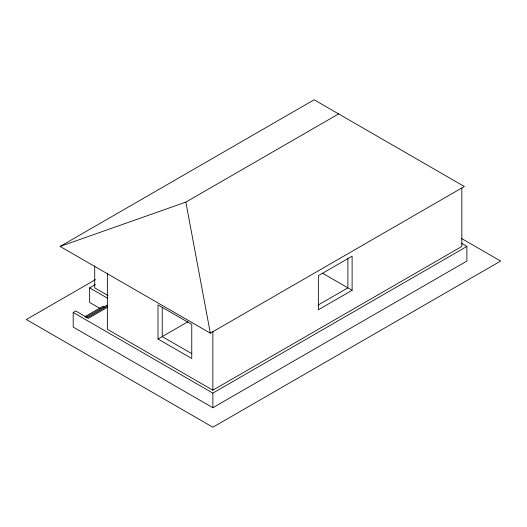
<?xml version="1.0" encoding="UTF-8"?>
<svg xmlns="http://www.w3.org/2000/svg" width="527" height="527" viewBox="0 0 527 527"><rect width="100%" height="100%" fill="white"/><g stroke="black" fill="none" stroke-linecap="round" stroke-linejoin="round"><path stroke-width="0.79" d="M60.111 246.445L314.138 99.781L464.359 186.512L210.332 333.176L60.111 246.445L185.86 202.105L338.611 113.911M95.446 279.639L26.35 319.533L212.862 427.219L500.65 261.063L461.494 238.461M99.972 308.44L89.649 302.478L89.649 287.861L95.347 284.573M461.211 243.164L466.889 246.445L466.889 261.063L212.862 407.727L73.187 327.089L73.187 312.471L75.723 311.009L88.378 318.315L107.567 307.234M84.959 316.635L102.725 306.378L104.135 307.188M85.624 317.471L106.948 305.159M87.001 317.893L107.613 305.996M158.008 339.026L191.762 358.512L191.762 324.408L158.008 304.916L158.008 339.026L162.224 336.588L191.762 353.643M162.375 336.503L187.915 321.753M318.354 304.916L347.892 287.861L347.892 258.625M352.115 290.298L318.354 309.79L318.354 275.68L352.115 256.188L352.115 290.298L322.577 273.243M107.37 273.243L107.37 329.276L212.862 390.184L461.83 246.445L461.83 187.974M73.187 312.471L212.862 393.109L466.889 246.445M108.075 295.575L94.708 287.861L94.708 265.937M89.649 287.861L107.732 298.308M185.86 202.105L210.332 333.176M212.862 331.714L212.862 390.184M212.862 393.109L212.862 407.727M162.224 307.353L162.224 336.588"/></g></svg>
